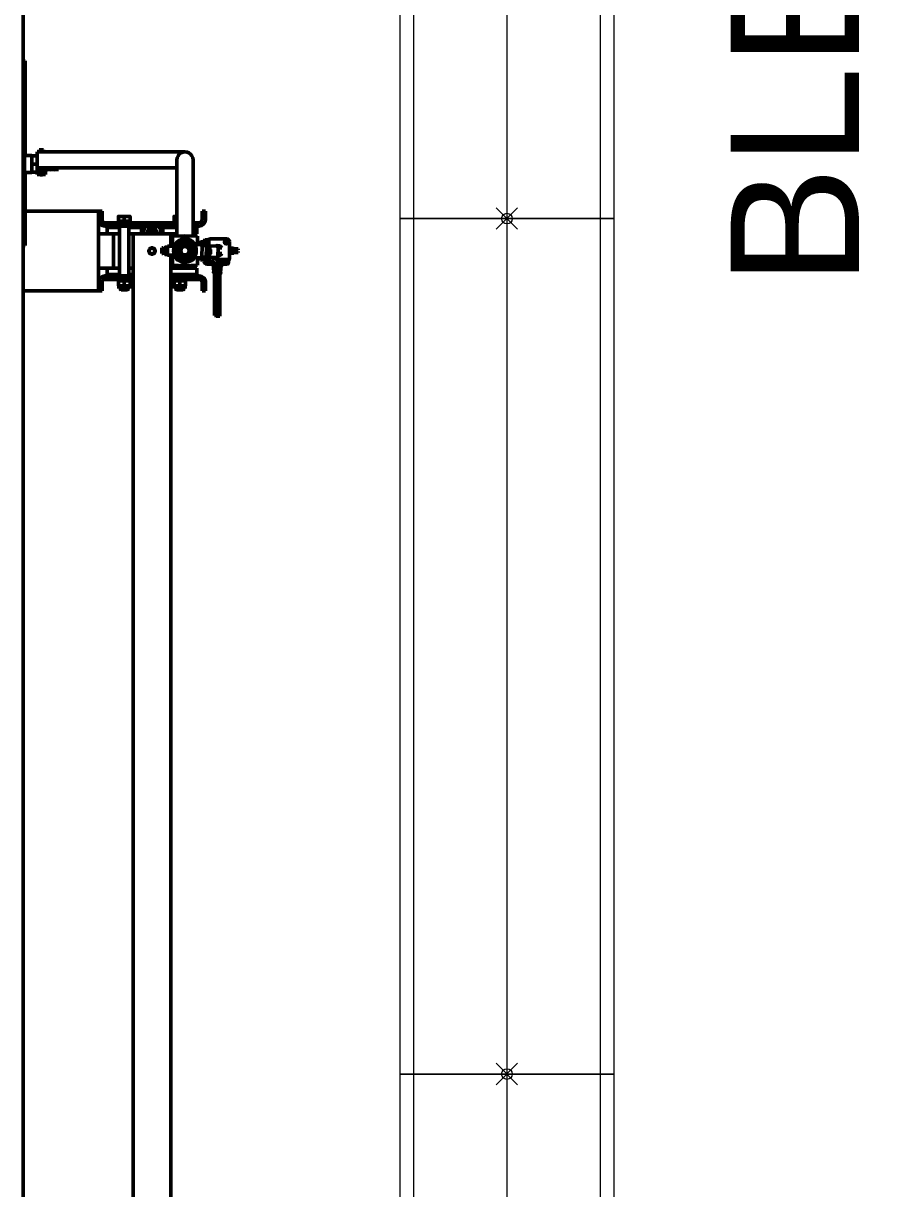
# Model space of a CAD drawing. Extents: x -3873 to 164127, y 7129 to 96529.
# Drawn here: x 47473 to 49518, y 46001 to 48726 of the extents above; entities that cross this region are included whole.
import ezdxf

# ---------------------------------------------------------------- set-up
doc = ezdxf.new("R2010")
doc.units = 0
doc.header["$PDMODE"] = 35
doc.header["$PDSIZE"] = 25
doc.layers.get('0').update_dxf_attribs({"linetype": 'CONTINUOUS'})
doc.layers.add('LAYOUT Kromeka', color=1, linetype='CONTINUOUS', lineweight=5)
doc.layers.add('Visible (ISO)', color=7, linetype='CONTINUOUS', lineweight=50)
doc.layers.add('TEXT', color=3, linetype='CONTINUOUS')
doc.styles.add('050_100', font='arial.ttf', dxfattribs={"height": 500})

# ---------------------------------------------------------------- blocks, each defined once
blk = doc.blocks.new('defeathering_bleed_500x2000b1')
at = {"ltscale": 20}
for p, q in [((2000, 250), (4000, 250)), ((4000, 250), (4000, -250)), ((4000, 250), (6000, 250)), ((4000, -250), (4000, 250)), ((6000, 250), (6000, -250)), ((6000, 250), (8000, 250)), ((6000, -250), (6000, 250)), ((2000, 218), (4000, 218)), ((4000, 218), (6000, 218)), ((6000, 218), (8000, 218)), ((4000, -218), (2000, -218)), ((6000, -218), (4000, -218)), ((8000, -218), (6000, -218)), ((4000, -250), (2000, -250)), ((6000, -250), (4000, -250)), ((8000, -250), (6000, -250))]:
    blk.add_line(p, q, dxfattribs=at)
at = {"color": 5, "ltscale": 20}
for p in [(4000, 0), (6000, 0)]:
    blk.add_point(p, dxfattribs=at)
blk = doc.blocks.new('Top')
at = {"layer": 'Visible (ISO)', "color": 0}
for p, q in [((1556.4, 0), (-3414.3, 0)), ((-142.4, -176), (-142.4, 0)), ((-35.9, 0), (-35.9, -4)), ((-29.9, -4), (-35.9, -4)), ((-29.9, -4), (134.4, -4)), ((44.1, -4), (44.1, -176)), ((126.6, -2.7), (126.6, 0)), ((126.6, -2.7), (154.1, -2.7)), ((134.4, -2.7), (134.4, -19.7)), ((134.4, -19.7), (136.1, -19.7)), ((135.1, -31.2), (135.1, -20.7)), ((138.1, -19.7), (136.1, -19.7)), ((138.1, -19.7), (152.2, -19.7)), ((154.1, -19.7), (152.2, -19.7)), ((154.1, -2.7), (154.1, 0)), ((154.1, -2.7), (181.6, -2.7)), ((154.1, -19.7), (154.1, -20.7)), ((156.1, -19.7), (154.1, -19.7)), ((154.1, -31.2), (154.1, -20.7)), ((156.1, -19.7), (170.2, -19.7)), ((172.1, -19.7), (170.2, -19.7)), ((172.1, -19.7), (173.9, -19.7)), ((173.1, -31.2), (173.1, -20.7)), ((173.9, -2.7), (173.9, -19.7)), ((173.9, -4), (389.6, -4)), ((181.6, -2.7), (181.6, 0)), ((395.6, -4), (389.6, -4)), ((395.6, -4), (395.6, 0)), ((129.1, -39.2), (130.1, -39.2)), ((129.1, -45.2), (129.1, -39.2)), ((129.1, -45.2), (130.1, -45.2)), ((130.1, -32.2), (130.1, -40.6)), ((130.4, -32.2), (130.1, -32.2)), ((130.1, -43.9), (130.1, -52.2)), ((130.4, -52.2), (130.1, -52.2)), ((136.1, -32.2), (130.4, -32.2)), ((136.5, -52.2), (130.4, -52.2)), ((136.1, -32.2), (141.4, -32.2)), ((136.5, -32.2), (136.5, -52.2)), ((145.3, -52.2), (136.5, -52.2)), ((136.8, -52.8), (136.8, -52.2)), ((138.8, -52.8), (136.8, -52.8)), ((138.8, -52.8), (138.9, -52.8)), ((138.9, -52.2), (138.9, -52.8)), ((138.9, -52.8), (141.3, -52.8)), ((141.4, -55.2), (141.2, -52.2)), ((148.8, -32.2), (141.4, -32.2)), ((183, -32.5), (145.3, -32.5)), ((145.3, -348), (145.3, -32.5)), ((148.8, -32.2), (154.1, -32.2)), ((154.1, -31.2), (154.1, -32.2)), ((154.1, -32.2), (159.4, -32.2)), ((166.8, -32.2), (159.4, -32.2)), ((166.8, -32.2), (172.1, -32.2)), ((171.8, -32.2), (171.8, -32.5)), ((172.1, -32.2), (177.9, -32.2)), ((177.9, -32.2), (178.1, -32.2)), ((178.1, -32.2), (178.1, -32.5)), ((183, -348), (183, -32.5)), ((187.1, -37.2), (183, -37.2)), ((187.1, -42.2), (183, -42.2)), ((187.1, -47.2), (183, -47.2)), ((187.1, -37.2), (187.1, -42.2)), ((187.1, -42.2), (187.1, -47.2)), ((140.9, -55.2), (145.3, -55.2)), ((141.4, -64.2), (140.9, -55.2)), ((140.9, -64.2), (145.3, -64.2)), ((141.4, -73.2), (140.9, -64.2)), ((140.9, -73.2), (145.3, -73.2)), ((141.4, -82.2), (140.9, -73.2)), ((141.4, -82.2), (145.3, -82.2)), ((-142.4, -176), (-136.4, -176)), ((-142.4, -176), (-142.4, -184)), ((-136.4, -184), (-142.4, -184)), ((-122.4, -176), (-136.4, -176)), ((-136.4, -184), (-122.4, -184)), ((24.1, -176), (-122.4, -176)), ((-89.1, -176), (-89.1, -211)), ((-9.1, -176), (-9.1, -211)), ((38.1, -176), (24.1, -176)), ((24.1, -184), (38.1, -184)), ((38.1, -176), (44.1, -176)), ((44.1, -184), (38.1, -184)), ((44.1, -184), (44.1, -176)), ((-115.4, -191), (-115.4, -257)), ((-107.4, -257), (-107.4, -191)), ((-107.1, -216.5), (-107.1, -225)), ((-107.1, -216.5), (-104.1, -216.5)), ((-104.1, -225), (-104.1, -196)), ((-104.1, -196), (-89.4, -196)), ((-89.4, -225), (-89.4, -196)), ((-89.4, -211), (-8.9, -211)), ((-8.9, -225), (-8.9, -196)), ((-8.9, -196), (5.9, -196)), ((5.9, -225), (5.9, -196)), ((5.9, -216.5), (8.9, -216.5)), ((8.9, -216.5), (8.9, -225)), ((9.1, -191), (9.1, -359.2)), ((17.1, -359.2), (17.1, -191)), ((-139.9, -228.5), (-138.3, -227)), ((-139.9, -243.5), (-139.9, -228.5)), ((-139.9, -243.5), (-138.3, -245)), ((-138.3, -227), (-138.3, -245)), ((-136.9, -227), (-138.3, -227)), ((-136.9, -245), (-138.3, -245)), ((-136.9, -248.5), (-136.9, -223.6)), ((-131.4, -223.6), (-136.9, -223.6)), ((-131.4, -223.6), (-130.8, -222.5)), ((-131.4, -248.5), (-131.4, -223.6)), ((-130.8, -222.5), (-129.5, -222.5)), ((-120.2, -222.5), (-129.5, -222.5)), ((-120.2, -236), (-129.5, -236)), ((-120.2, -222.5), (-119, -222.5)), ((-118.4, -223.6), (-119, -222.5)), ((-118.4, -253), (-118.4, -219)), ((-115.4, -219), (-118.4, -219)), ((9.1, -225), (-107.4, -225)), ((20.1, -219), (17.1, -219)), ((20.1, -253), (20.1, -219)), ((20.9, -223.6), (20.1, -223.6)), ((20.9, -222.5), (30.4, -222.5)), ((20.9, -236), (20.9, -222.5)), ((20.9, -236), (30.4, -236)), ((20.9, -249.5), (20.9, -236)), ((31.6, -229.3), (31.6, -222.5)), ((31.6, -242.8), (31.6, -229.3)), ((31.6, -249.5), (31.6, -242.8)), ((-3065.5, -257), (-9.1, -257)), ((-131.4, -248.5), (-136.9, -248.5)), ((-131.4, -248.5), (-130.8, -249.5)), ((-129.5, -249.5), (-130.8, -249.5)), ((-120.2, -249.5), (-129.5, -249.5)), ((-119, -249.5), (-120.2, -249.5)), ((-118.4, -248.5), (-119, -249.5)), ((-115.4, -253), (-118.4, -253)), ((9.1, -247), (-107.4, -247)), ((-107.1, -247), (-107.1, -255.5)), ((-107.1, -255.5), (-104.1, -255.5)), ((-104.1, -257), (-104.1, -247)), ((-89.4, -257), (-89.4, -247)), ((-9.1, -263.4), (-9.1, -257)), ((-9.1, -261), (-8.9, -261)), ((-9.1, -263.4), (-9.1, -338.6)), ((-8.9, -276), (-8.9, -247)), ((5.9, -276), (5.9, -247)), ((5.9, -255.5), (8.9, -255.5)), ((8.9, -247), (8.9, -255.5)), ((20.1, -253), (17.1, -253)), ((20.9, -248.4), (20.1, -248.4)), ((20.9, -249.5), (30.4, -249.5)), ((-8.9, -276), (5.9, -276)), ((-41.7, -324.2), (-55.1, -324.2)), ((-55.1, -326.2), (-55.1, -324.2)), ((-41.7, -326.2), (-55.1, -326.2)), ((-53.9, -329.4), (-53.9, -326.2)), ((-49.5, -308.4), (-49.5, -307.5)), ((-48.7, -307.5), (-48.7, -308.4)), ((-42.9, -329.4), (-42.9, -326.2)), ((-41.7, -326.2), (-41.7, -324.2)), ((-8.9, -326), (-8.9, -359.2)), ((5.9, -326), (-8.9, -326)), ((5.9, -326), (5.9, -359.2)), ((-3060.5, -345), (-58.9, -345)), ((-136.9, -378.5), (-136.9, -353.6)), ((-131.4, -353.6), (-136.9, -353.6)), ((-131.4, -353.6), (-130.8, -352.5)), ((-131.4, -378.5), (-131.4, -353.6)), ((-130.8, -352.5), (-129.5, -352.5)), ((-120.2, -352.5), (-129.5, -352.5)), ((-120.2, -352.5), (-119, -352.5)), ((-118.4, -353.6), (-119, -352.5)), ((-118.4, -383), (-118.4, -349)), ((-115.4, -349), (-118.4, -349)), ((-115.4, -345), (-115.4, -411)), ((-107.4, -411), (-107.4, -345)), ((-107.1, -346.5), (-107.1, -385.5)), ((-107.1, -346.5), (-104.1, -346.5)), ((-104.1, -345), (-104.1, -406)), ((-89.4, -345), (-89.4, -406)), ((-89.1, -345), (-89.1, -346)), ((-83.1, -346), (-89.1, -346)), ((-83.6, -346), (-83.6, -349)), ((-81.6, -349), (-83.6, -349)), ((-82.6, -349), (-83.4, -378)), ((-58.9, -346), (-83.1, -346)), ((-81.6, -349), (-58.9, -349)), ((-37.9, -337), (-58.9, -337)), ((-58.9, -353.7), (-58.9, -337)), ((-39.9, -331.1), (-56.9, -331.1)), ((-56.9, -332.6), (-56.9, -331.1)), ((-52.6, -332.6), (-56.9, -332.6)), ((-56.9, -333), (-56.9, -336.6)), ((-41.7, -329.4), (-55.1, -329.4)), ((-55.1, -331.1), (-55.1, -329.4)), ((-44.1, -332.6), (-52.6, -332.6)), ((-48.4, -333), (-48.4, -336.6)), ((-39.9, -332.6), (-44.1, -332.6)), ((-41.7, -331.1), (-41.7, -329.4)), ((-39.9, -332.6), (-39.9, -331.1)), ((-39.9, -333), (-39.9, -336.6)), ((-37.9, -353.7), (-37.9, -337)), ((-37.9, -345), (-9.1, -345)), ((-15.1, -346), (-37.9, -346)), ((-37.9, -349), (-14.6, -349)), ((-9.1, -346), (-15.1, -346)), ((-12.6, -349), (-14.6, -349)), ((-13.4, -378), (-14.1, -349)), ((-12.6, -349), (-12.6, -346)), ((-9.1, -345), (-9.1, -338.6)), ((-8.9, -341), (-9.1, -341)), ((-9.1, -346), (-9.1, -345)), ((5.9, -346.5), (8.9, -346.5)), ((8.9, -346.5), (8.9, -359.2)), ((20.1, -349), (17.1, -349)), ((20.1, -359.2), (20.1, -349)), ((20.9, -353.6), (20.1, -353.6)), ((20.9, -352.5), (30.4, -352.5)), ((20.9, -359.2), (20.9, -352.5)), ((31.6, -359.2), (31.6, -352.5)), ((145.3, -348), (145.3, -359.2)), ((183, -378), (183, -348)), ((-139.9, -358.5), (-138.3, -357)), ((-139.9, -373.5), (-139.9, -358.5)), ((-139.9, -373.5), (-138.3, -375)), ((-138.3, -357), (-138.3, -375)), ((-136.9, -357), (-138.3, -357)), ((-136.9, -375), (-138.3, -375)), ((-131.4, -378.5), (-136.9, -378.5)), ((-131.4, -378.5), (-130.8, -379.5)), ((-129.5, -379.5), (-130.8, -379.5)), ((-120.2, -366), (-129.5, -366)), ((-120.2, -379.5), (-129.5, -379.5)), ((-119, -379.5), (-120.2, -379.5)), ((-118.4, -378.5), (-119, -379.5)), ((-107.1, -357), (-107.4, -357)), ((-107.1, -375), (-107.4, -375)), ((-83.4, -378), (-82.6, -407)), ((-78.4, -378), (-83.4, -378)), ((-68.5, -368.8), (-69.2, -385.7)), ((-56.1, -357.2), (-68.5, -368.8)), ((-39.1, -357.8), (-56.1, -357.2)), ((-27.6, -370.3), (-39.1, -357.8)), ((-28.2, -387.2), (-27.6, -370.3)), ((-13.4, -378), (-18.4, -378)), ((-14.1, -407), (-13.4, -378)), ((-13.8, -359.2), (134.1, -359.2)), ((9.1, -357), (8.9, -357)), ((164.1, -359.2), (134.1, -359.2)), ((-115.4, -383), (-118.4, -383)), ((-107.1, -385.5), (-104.1, -385.5)), ((-89.4, -406), (-104.1, -406)), ((-83, -391), (-89.4, -391)), ((-77.6, -407), (-82.6, -407)), ((-64.4, -407), (-77.6, -407)), ((-69.2, -385.7), (-57.6, -398.2)), ((-65.1, -425.4), (-64.2, -399.3)), ((-57.6, -398.2), (-40.6, -398.8)), ((-40.6, -398.8), (-28.2, -387.2)), ((-35.1, -426.5), (-34.2, -400.4)), ((-19.1, -407), (-34.4, -407)), ((-14.1, -407), (-19.1, -407)), ((-13.8, -396.9), (134.1, -396.9)), ((-8.9, -396.9), (-8.9, -406)), ((5.9, -406), (-8.9, -406)), ((5.9, -396.9), (5.9, -406)), ((9.1, -396.9), (9.1, -411)), ((17.1, -411), (17.1, -396.9)), ((134.1, -396.9), (164.1, -396.9)), ((-142.4, -418), (-142.4, -426)), ((-142.4, -418), (-136.4, -418)), ((-136.4, -426), (-142.4, -426)), ((-122.4, -418), (-136.4, -418)), ((-122.4, -426), (-136.4, -426)), ((-79.9, -429.5), (-79.9, -477.5)), ((-75.9, -429.3), (-74.7, -427.3)), ((-74.7, -431.3), (-75.9, -429.3)), ((-74.7, -427.3), (-72.4, -427.3)), ((-72.4, -431.3), (-74.7, -431.3)), ((-65, -423), (-73.4, -423)), ((-72.4, -427.3), (-71.2, -429.3)), ((-71.2, -429.3), (-72.4, -431.3)), ((-69.4, -423), (-69.4, -414)), ((-65.2, -414), (-69.4, -414)), ((-67.7, -413.4), (-64.7, -413.4)), ((-67.7, -413.4), (-67.7, -413.7)), ((-67.7, -413.7), (-64.7, -413.7)), ((-65.9, -414), (-67.7, -413.7)), ((-67.2, -409.9), (-65.2, -409.9)), ((-67.2, -412.9), (-67.2, -410.1)), ((-64.7, -412.9), (-67.2, -412.9)), ((-66.6, -412.9), (-66.6, -413.4)), ((-65.2, -409.9), (-64.5, -409.9)), ((-65.2, -414), (-64.7, -414)), ((-65.1, -425.4), (-63.6, -425.5)), ((-64.6, -453.3), (-63.7, -428.6)), ((-63.5, -423.5), (-63.7, -427.5)), ((-63.7, -427.5), (-36.7, -428.5)), ((-63.7, -428.6), (-63.7, -427.5)), ((-63.5, -423.5), (-63.3, -417.5)), ((-36.3, -418.5), (-63.3, -417.5)), ((-60, -427.6), (-60.3, -435.6)), ((-55.4, -435.8), (-60.3, -435.6)), ((-55.5, -435.8), (-55.6, -437.8)), ((-55.1, -427.8), (-55.4, -435.8)), ((-45.6, -436.1), (-55.4, -435.8)), ((-45.3, -428.1), (-45.6, -436.1)), ((-40.4, -428.3), (-40.7, -436.3)), ((-36.8, -429.6), (-37.7, -454.3)), ((-29, -434), (-36.9, -434)), ((-36.7, -428.5), (-36.8, -429.6)), ((-36.7, -428.5), (-36.6, -424.5)), ((-36.3, -418.5), (-36.6, -424.5)), ((-36.6, -426.5), (-35.1, -426.5)), ((-35.1, -425.2), (-30.8, -425.2)), ((-25.9, -423), (-35, -423)), ((-34.7, -413.4), (-29, -413.4)), ((-34.7, -413.7), (-29, -413.7)), ((-34.7, -414), (-31.6, -414)), ((-33.5, -412.9), (-34.6, -412.9)), ((-34.5, -409.9), (-31.5, -409.9)), ((-33.5, -412.9), (-33.5, -410.1)), ((-29.5, -412.9), (-33.5, -412.9)), ((-27.4, -414), (-31.6, -414)), ((-31.5, -409.9), (-29.5, -409.9)), ((-30.9, -414), (-29, -413.7)), ((-30.7, -429.3), (-29.5, -427.3)), ((-29.5, -431.3), (-30.7, -429.3)), ((-30.1, -412.9), (-30.1, -413.4)), ((-29.5, -412.9), (-29.5, -410.1)), ((-29.5, -427.3), (-27.2, -427.3)), ((-27.2, -431.3), (-29.5, -431.3)), ((-29, -413.4), (-29, -413.7)), ((-21.9, -434), (-27.7, -434)), ((-27.4, -423), (-27.4, -414)), ((-27.2, -427.3), (-26, -429.3)), ((-26, -429.3), (-27.2, -431.3)), ((-25.9, -425.2), (-23.3, -425.2)), ((-23.3, -425.6), (-23.3, -434)), ((-20.7, -475.7), (-20.7, -435.2)), ((24.1, -418), (38.1, -418)), ((24.1, -426), (38.1, -426)), ((38.1, -418), (44.1, -418)), ((44.1, -426), (38.1, -426)), ((44.1, -426), (44.1, -418)), ((-201.5, -458.7), (-201.5, -451.3)), ((-199.9, -451.3), (-201.5, -451.3)), ((-201.5, -459.3), (-201.5, -458.7)), ((-101.5, -459.3), (-201.5, -459.3)), ((-199.9, -454.7), (-199.9, -447.3)), ((-99.9, -447.3), (-199.9, -447.3)), ((-199.9, -455.3), (-199.9, -454.7)), ((-99.9, -455.3), (-199.9, -455.3)), ((-101.5, -455.3), (-101.5, -459.6)), ((-101.5, -459.6), (-101, -462)), ((-99.5, -462.2), (-100.8, -462.2)), ((-99.9, -447), (-99.4, -444.6)), ((-99.9, -447), (-99.9, -455.6)), ((-99.9, -455.6), (-99.4, -458)), ((-99.5, -457.9), (-99.5, -462.2)), ((-97.9, -444.4), (-99.2, -444.4)), ((-97.9, -458.2), (-99.2, -458.2)), ((-98.7, -459.7), (-99.2, -459.7)), ((-98.7, -458.2), (-98.7, -460.6)), ((-98.7, -460.6), (-98.5, -460.8)), ((-98.5, -458.2), (-98.5, -460.8)), ((-98.2, -460.8), (-98.5, -460.8)), ((-98.2, -458.2), (-98.2, -461)), ((-94.9, -461), (-98.2, -461)), ((-97.9, -444.4), (-97.9, -458.2)), ((-97.1, -446.9), (-97.6, -446.9)), ((-97.1, -455.7), (-97.6, -455.7)), ((-97.1, -446), (-96.9, -445.8)), ((-97.1, -446), (-97.1, -456.6)), ((-97.1, -456.6), (-96.9, -456.8)), ((-96.9, -445.8), (-96.9, -456.8)), ((-96.6, -445.8), (-96.9, -445.8)), ((-96.6, -456.8), (-96.9, -456.8)), ((-96.6, -445.6), (-96.6, -457)), ((-93.3, -445.6), (-96.6, -445.6)), ((-93.3, -457), (-96.6, -457)), ((-94.9, -457), (-94.9, -461.6)), ((-94.9, -461.6), (-94, -462.1)), ((-94, -457), (-94, -462.1)), ((-85.9, -462.1), (-94, -462.1)), ((-93.3, -444.9), (-92.4, -444.4)), ((-93.3, -444.9), (-93.3, -457.6)), ((-93.3, -457.6), (-92.4, -458.1)), ((-92.4, -444.4), (-92.4, -458.1)), ((-84.3, -444.4), (-92.4, -444.4)), ((-84.3, -458.1), (-92.4, -458.1)), ((-85.9, -458.1), (-85.9, -460.3)), ((-85.9, -460.3), (-85.9, -462.3)), ((-85.9, -462.3), (-85.7, -462.6)), ((-81.8, -463.1), (-85.2, -463.1)), ((-84.3, -444.3), (-84.3, -447.8)), ((-84.3, -447.8), (-84.3, -454.8)), ((-84.3, -454.8), (-84.3, -458.3)), ((-80.2, -444.3), (-83.6, -444.3)), ((-80.2, -451.3), (-83.6, -451.3)), ((-80.2, -458.3), (-83.6, -458.3)), ((-81.8, -458.3), (-81.8, -463.1)), ((-81.5, -461.3), (-81.8, -461.3)), ((-81.5, -458.3), (-81.5, -461.8)), ((-80.2, -461.8), (-81.5, -461.8)), ((-80.2, -444.3), (-80.2, -451.3)), ((-79.9, -445.3), (-80.2, -445.3)), ((-80.2, -451.3), (-80.2, -458.3)), ((-79.9, -457.3), (-80.2, -457.3)), ((-80.2, -458.3), (-80.2, -461.8)), ((-79.9, -461.3), (-80.2, -461.3)), ((-77.6, -472), (-77.6, -454.5)), ((-68.9, -454.5), (-68.9, -473.8)), ((-64.9, -454.4), (-64.8, -452.4)), ((-64.7, -454.5), (-64.9, -454.4)), ((-64.6, -452.5), (-64.8, -452.4)), ((-64.6, -453.3), (-64.7, -454.5)), ((-64.7, -454.5), (-37.7, -455.4)), ((-55.6, -437.8), (-45.6, -438.1)), ((-54.9, -454.8), (-54.9, -464.6)), ((-45.5, -436.1), (-45.6, -438.1)), ((-40.7, -436.3), (-45.6, -436.1)), ((-41.9, -464.6), (-41.9, -455.3)), ((-37.7, -455.4), (-37.7, -454.3)), ((-37.7, -455.4), (-37.5, -455.5)), ((-37.6, -453.4), (-37.4, -453.5)), ((-37.4, -453.5), (-37.5, -455.5)), ((-77.6, -480.1), (-77.6, -477)), ((-68.9, -480.1), (-77.3, -480.1)), ((-75.9, -474.5), (-74.7, -472.5)), ((-74.7, -476.5), (-75.9, -474.5)), ((-74.7, -472.5), (-72.4, -472.5)), ((-72.4, -476.5), (-74.7, -476.5)), ((-72.4, -472.5), (-71.2, -474.5)), ((-71.2, -474.5), (-72.4, -476.5)), ((-68.9, -475.2), (-68.9, -481)), ((-67.7, -482.2), (-27.2, -482.2)), ((-57.4, -483.7), (-57.4, -482.2)), ((-39.4, -483.7), (-57.4, -483.7)), ((-55.4, -484.8), (-55.4, -483.7)), ((-41.3, -484.8), (-55.4, -484.8)), ((-54.4, -491.2), (-54.4, -484.8)), ((-42.4, -491.2), (-42.4, -484.8)), ((-41.3, -484.8), (-41.3, -483.7)), ((-39.4, -483.7), (-39.4, -482.2)), ((-30.7, -474.5), (-29.5, -472.5)), ((-29.5, -476.5), (-30.7, -474.5)), ((-29.5, -472.5), (-27.2, -472.5)), ((-27.2, -476.5), (-29.5, -476.5)), ((-27.2, -472.5), (-26, -474.5)), ((-26, -474.5), (-27.2, -476.5)), ((-42.4, -491.2), (-54.4, -491.2)), ((-53.8, -492.2), (-54.4, -491.2)), ((-52.9, -492.2), (-53.8, -492.2)), ((-43.9, -492.2), (-52.9, -492.2)), ((-52.9, -492.2), (-52.9, -502.2)), ((-50.4, -502.2), (-52.9, -502.2)), ((-46.4, -498.2), (-50.4, -498.2)), ((-50.4, -502.2), (-50.4, -498.2)), ((-46.4, -498.2), (-46.4, -502.2)), ((-43.9, -502.2), (-46.4, -502.2)), ((-43.9, -502.2), (-43.9, -492.2)), ((-42.9, -492.2), (-43.9, -492.2)), ((-42.9, -492.2), (-42.4, -491.2))]:
    blk.add_line(p, q, dxfattribs=at)
for centre, radius in [((-4.1, -301), 4.08), ((-4.1, -301), 3.5), ((-4.1, -301), 2.5), ((-48.4, -378), 26.5), ((-48.4, -378), 16.9), ((-48.4, -378), 12.5), ((-48.4, -378), 10), ((-73.6, -429.3), 4.25), ((-28.4, -429.3), 4.25), ((-73.6, -474.5), 4.25), ((-28.4, -474.5), 4.25)]:
    blk.add_circle(centre, radius, dxfattribs=at)
for centre, radius, start, end in [((136.1, -20.7), 1, 90, 180), ((172.1, -20.7), 1, 0, 90), ((136.1, -31.2), 1, 180, 270), ((172.1, -31.2), 1, 270, 0), ((-122.4, -191), 15, 0, 90), ((-122.4, -191), 7, 0, 90), ((24.1, -191), 15, 90, 180), ((24.1, -191), 7, 90, 180), ((-49.1, -301), 7.4, 121.4474, 178.5526), ((-49.1, -301), 6.5, 150, 210), ((-49.1, -301), 6.5, 90, 150), ((-49.1, -301), 7.4, 61.4474, 118.5526), ((-49.1, -301), 6.5, 30, 90), ((-49.1, -301), 7.4, 1.4474, 58.5526), ((-49.1, -301), 6.5, 330, 30), ((-4.1, -301), 20, 48.5092, 104.4775), ((-4.1, -301), 10.5, 241.5631, 118.4369), ((-4.1, -301), 8.5, 120, 126.0319), ((-4.1, -301), 8.5, 60, 120), ((-4.1, -301), 8.5, 0, 60), ((-49.1, -301), 7.4, 181.4474, 238.5526), ((-49.1, -301), 6.5, 210, 270), ((-49.1, -301), 7.4, 241.4474, 266.9014), ((-49.1, -301), 7.4, 266.9014, 273.0986), ((-49.1, -301), 6.5, 270, 330), ((-49.1, -301), 7.4, 273.0986, 298.5526), ((-49.1, -301), 7.4, 301.4474, 358.5526), ((-4.1, -301), 8.5, 233.9681, 240), ((-4.1, -301), 20, 255.5225, 311.4908), ((-4.1, -301), 8.5, 240, 300), ((-4.1, -301), 8.5, 300, 0), ((-48.4, -378), 27.5, 112.4464, 234.8331), ((-48.4, -378), 27.5, 300.9446, 67.5536), ((164.1, -378), 18.8, 270, 90), ((-122.4, -411), 7, 270, 0), ((-122.4, -411), 15, 270, 0), ((-73.4, -429.5), 6.5, 90, 180), ((-48.4, -454.5), 29.2, 121.7985, 180), ((-28.4, -429.3), 4.75, 58.4991, 121.5009), ((-28.4, -429.3), 4.75, 261.6793, 278.3207), ((-25.9, -425.6), 2.6, 7.7364, 90), ((-25.9, -425.6), 2.6, 0, 7.7364), ((-21.9, -435.2), 1.2, 0, 90), ((24.1, -411), 15, 180, 270), ((24.1, -411), 7, 180, 270), ((-100.8, -462), 0.2, 190, 270), ((-99.2, -460), 0.3, 90, 180), ((-99.2, -444.6), 0.2, 90, 170), ((-99.2, -458), 0.2, 190, 270), ((-97.6, -446.6), 0.3, 180, 270), ((-97.6, -456), 0.3, 90, 180), ((-48.4, -454.5), 20.5, 140.6392, 180), ((-48.4, -454.5), 12, 180.5303, 237.1288), ((-48.4, -454.5), 12, 302.8712, 24.7707), ((-77.3, -477.5), 2.6, 180, 262.2636), ((-73.6, -474.5), 4.75, 148.4991, 211.5009), ((-77.3, -477.5), 2.6, 262.2636, 270), ((-73.6, -474.5), 4.75, 351.6793, 8.3207), ((-67.7, -481), 1.2, 180, 270), ((-27.2, -475.7), 6.5, 270, 0)]:
    blk.add_arc(centre, radius, start, end, dxfattribs=at)
blk.add_open_spline([(130.1, -40.6), (130.1, -40.8), (130.1, -41.1), (130.2, -41.6), (130.2, -41.9), (130.2, -42.4), (130.2, -42.5), (130.2, -42.8), (130.2, -42.9), (130.2, -43.2), (130.1, -43.4), (130.1, -43.6), (130.1, -43.7), (130.1, -43.9)], degree=3, knots=[0.013429762, 0.013429762, 0.013429762, 0.013429762, 0.014302554, 0.014302554, 0.015175346, 0.015175346, 0.015611742, 0.015611742, 0.016048138, 0.016048138, 0.016484534, 0.016484534, 0.016920931, 0.016920931, 0.016920931, 0.016920931], dxfattribs=at)
for points, weights in [([(-129.5, -222.5), (-131.8, -229.3), (-129.5, -236)], [1, 1.15470053838, 1]), ([(-129.5, -236), (-131.8, -242.8), (-129.5, -249.5)], [1, 1.15470053838, 1]), ([(-120.2, -236), (-117.9, -229.3), (-120.2, -222.5)], [1, 1.15470053838, 1]), ([(-120.2, -249.5), (-117.9, -242.8), (-120.2, -236)], [1, 1.15470053838, 1]), ([(31.6, -229.3), (31.6, -226.1), (30.4, -222.5)], [1, 1.0379548493, 1]), ([(30.4, -222.5), (31.6, -222.5), (31.6, -222.5)], [1, 1.0379548493, 1]), ([(30.4, -236), (31.6, -232.4), (31.6, -229.3)], [1, 1.0379548493, 1]), ([(31.6, -242.8), (31.6, -239.6), (30.4, -236)], [1, 1.0379548493, 1]), ([(30.4, -249.5), (31.6, -245.9), (31.6, -242.8)], [1, 1.0379548493, 1]), ([(31.6, -249.5), (31.6, -249.5), (30.4, -249.5)], [1, 1.0379548493, 1]), ([(-56.6, -301), (-55.6, -299.3), (-54.7, -297.7)], [1, 1.0379548493, 1]), ([(-54.7, -297.7), (-53.9, -296.2), (-52.9, -294.5)], [1, 1.0379548493, 1]), ([(-52.9, -294.5), (-50.8, -294.5), (-49.1, -294.5)], [1, 1.0379548493, 1]), ([(-49.1, -294.5), (-47.4, -294.5), (-45.4, -294.5)], [1, 1.0379548493, 1]), ([(-45.4, -294.5), (-44.3, -296.2), (-43.5, -297.7)], [1, 1.0379548493, 1]), ([(-43.5, -297.7), (-42.6, -299.3), (-41.6, -301)], [1, 1.0379548493, 1]), ([(-8.4, -293.6), (-8.7, -293.9), (-9.1, -294.1)], [1, 1.00698260274, 1.01139600856]), ([(-4.1, -291.2), (-6.4, -292.5), (-8.4, -293.6)], [1, 1.03795484927, 1]), ([(0.1, -293.6), (-1.8, -292.5), (-4.1, -291.2)], [1, 1.03795484927, 1]), ([(4.4, -296.1), (2.1, -294.8), (0.1, -293.6)], [1, 1.03795484927, 1]), ([(4.4, -301), (4.4, -298.7), (4.4, -296.1)], [1, 1.03795484927, 1]), ([(-54.7, -304.2), (-55.6, -302.7), (-56.6, -301)], [1, 1.0379548493, 1]), ([(-52.9, -307.5), (-53.9, -305.8), (-54.7, -304.2)], [1, 1.0379548493, 1]), ([(-49.1, -307.5), (-50.8, -307.5), (-52.9, -307.5)], [1, 1.0379548493, 1]), ([(-45.4, -307.5), (-47.4, -307.5), (-49.1, -307.5)], [1, 1.0379548493, 1]), ([(-43.5, -304.2), (-44.3, -305.8), (-45.4, -307.5)], [1, 1.0379548493, 1]), ([(-41.6, -301), (-42.6, -302.7), (-43.5, -304.2)], [1, 1.0379548493, 1]), ([(-9.1, -307.9), (-8.7, -308.1), (-8.4, -308.4)], [1.01139600856, 1.00698260274, 1]), ([(-8.4, -308.4), (-6.4, -309.5), (-4.1, -310.8)], [1, 1.03795484927, 1]), ([(-4.1, -310.8), (-1.8, -309.5), (0.1, -308.4)], [1, 1.03795484927, 1]), ([(0.1, -308.4), (2.1, -307.2), (4.4, -305.9)], [1, 1.03795484927, 1]), ([(4.4, -305.9), (4.4, -303.3), (4.4, -301)], [1, 1.03795484927, 1]), ([(-129.5, -352.5), (-131.8, -359.3), (-129.5, -366)], [1, 1.15470053838, 1]), ([(-120.2, -366), (-117.9, -359.3), (-120.2, -352.5)], [1, 1.15470053838, 1]), ([(-56.9, -332.6), (-56.9, -332.6), (-56.9, -333)], [1, 1.07362336464, 1.06990935267]), ([(-56.9, -333), (-54.6, -332.6), (-52.6, -332.6)], [1.06990935267, 1.07362336464, 1]), ([(-56.9, -336.6), (-56.9, -337), (-56.9, -337)], [1.06990935267, 1.07362336464, 1]), ([(-52.6, -337), (-54.6, -337), (-56.9, -336.6)], [1, 1.07362336464, 1.06990935267]), ([(-52.6, -332.6), (-50.6, -332.6), (-48.4, -333)], [1, 1.07362336464, 1.06990935267]), ([(-48.4, -336.6), (-50.6, -337), (-52.6, -337)], [1.06990935267, 1.07362336464, 1]), ([(-48.4, -333), (-46.1, -332.6), (-44.1, -332.6)], [1.06990935267, 1.07362336464, 1]), ([(-44.1, -337), (-46.1, -337), (-48.4, -336.6)], [1, 1.07362336464, 1.06990935267]), ([(-44.1, -332.6), (-42.1, -332.6), (-39.9, -333)], [1, 1.07362336464, 1.06990935267]), ([(-39.9, -336.6), (-42.1, -337), (-44.1, -337)], [1.06990935267, 1.07362336464, 1]), ([(-39.9, -333), (-39.9, -332.6), (-39.9, -332.6)], [1.06990935267, 1.07362336464, 1]), ([(-39.9, -337), (-39.9, -337), (-39.9, -336.6)], [1, 1.07362336464, 1.06990935267]), ([(31.6, -359.2), (31.6, -356.1), (30.4, -352.5)], [1.00114996241, 1.03737088331, 1]), ([(30.4, -352.5), (31.6, -352.5), (31.6, -352.5)], [1, 1.0379548493, 1]), ([(-129.5, -366), (-131.8, -372.8), (-129.5, -379.5)], [1, 1.15470053838, 1]), ([(-120.2, -379.5), (-117.9, -372.8), (-120.2, -366)], [1, 1.15470053838, 1]), ([(-67.2, -410.1), (-66.1, -409.9), (-65.2, -409.9)], [1.06990935267, 1.07362336465, 1]), ([(-67.2, -409.9), (-67.2, -409.9), (-67.2, -410.1)], [1, 1.07362336465, 1.06990935267]), ([(-65.2, -409.9), (-64.9, -409.9), (-64.5, -409.9)], [1, 1.02484207476, 1.04087905864]), ([(-34.5, -410), (-34, -410), (-33.5, -410.1)], [1.05439098868, 1.07176093272, 1.06990935267]), ([(-33.5, -410.1), (-32.4, -409.9), (-31.5, -409.9)], [1.06990935267, 1.07362336465, 1]), ([(-31.5, -409.9), (-30.6, -409.9), (-29.5, -410.1)], [1, 1.07362336465, 1.06990935267]), ([(-29.5, -410.1), (-29.5, -409.9), (-29.5, -409.9)], [1.06990935267, 1.07362336465, 1]), ([(-85.5, -458.1), (-85.9, -459.3), (-85.9, -460.3)], [1.09837510591, 1.07187642241, 1]), ([(-85.9, -460.3), (-85.9, -461.6), (-85.2, -463.1)], [1, 1.09369124552, 1.11028007765]), ([(-85.2, -463.1), (-85.5, -462.8), (-85.7, -462.6)], [1.11028007765, 1.10179049726, 1.07310754713]), ([(-83.6, -444.3), (-84.3, -446.2), (-84.3, -447.8)], [1.11028007765, 1.09369124552, 1]), ([(-84.3, -444.3), (-84.3, -444.3), (-83.6, -444.3)], [1, 1.09369124552, 1.11028007765]), ([(-84.3, -447.8), (-84.3, -449.4), (-83.6, -451.3)], [1, 1.09369124552, 1.11028007765]), ([(-83.6, -451.3), (-84.3, -453.2), (-84.3, -454.8)], [1.11028007765, 1.09369124552, 1]), ([(-84.3, -454.8), (-84.3, -456.4), (-83.6, -458.3)], [1, 1.09369124552, 1.11028007765]), ([(-83.6, -458.3), (-84.3, -458.3), (-84.3, -458.3)], [1.11028007765, 1.09369124552, 1])]:
    blk.add_rational_spline(points, weights, degree=2, dxfattribs=at)

msp = doc.modelspace()

# ---------------------------------------------------------------- linework, layer by layer
at = {"layer": 'LAYOUT Kromeka', "ltscale": 20}
msp.add_line((48604.5, 61869.5), (48604.5, 41869.5), dxfattribs=at)

# ---------------------------------------------------------------- block references
at = {"layer": 'LAYOUT Kromeka', "ltscale": 20, "rotation": 270}
msp.add_blockref('defeathering_bleed_500x2000b1', (48604.5, 52269.5), dxfattribs=at)
at = {"layer": 'LAYOUT Kromeka', "rotation": 89.99999999999999}
msp.add_blockref('Top', (47473.5, 48242.9), dxfattribs=at)

# ---------------------------------------------------------------- texts
at = {"layer": 'TEXT', "color": 1, "linetype": 'Continuous', "insert": (49127.7, 48111.8), "char_height": 300, "attachment_point": 1, "rotation": 90, "style": '050_100'}
msp.add_mtext_dynamic_manual_height_columns('BLEEDING TIME: 210 seconds @5000 bph ', width=15274.475, gutter_width=2500, heights=[0], dxfattribs=at)

doc.saveas('drawing.dxf')
